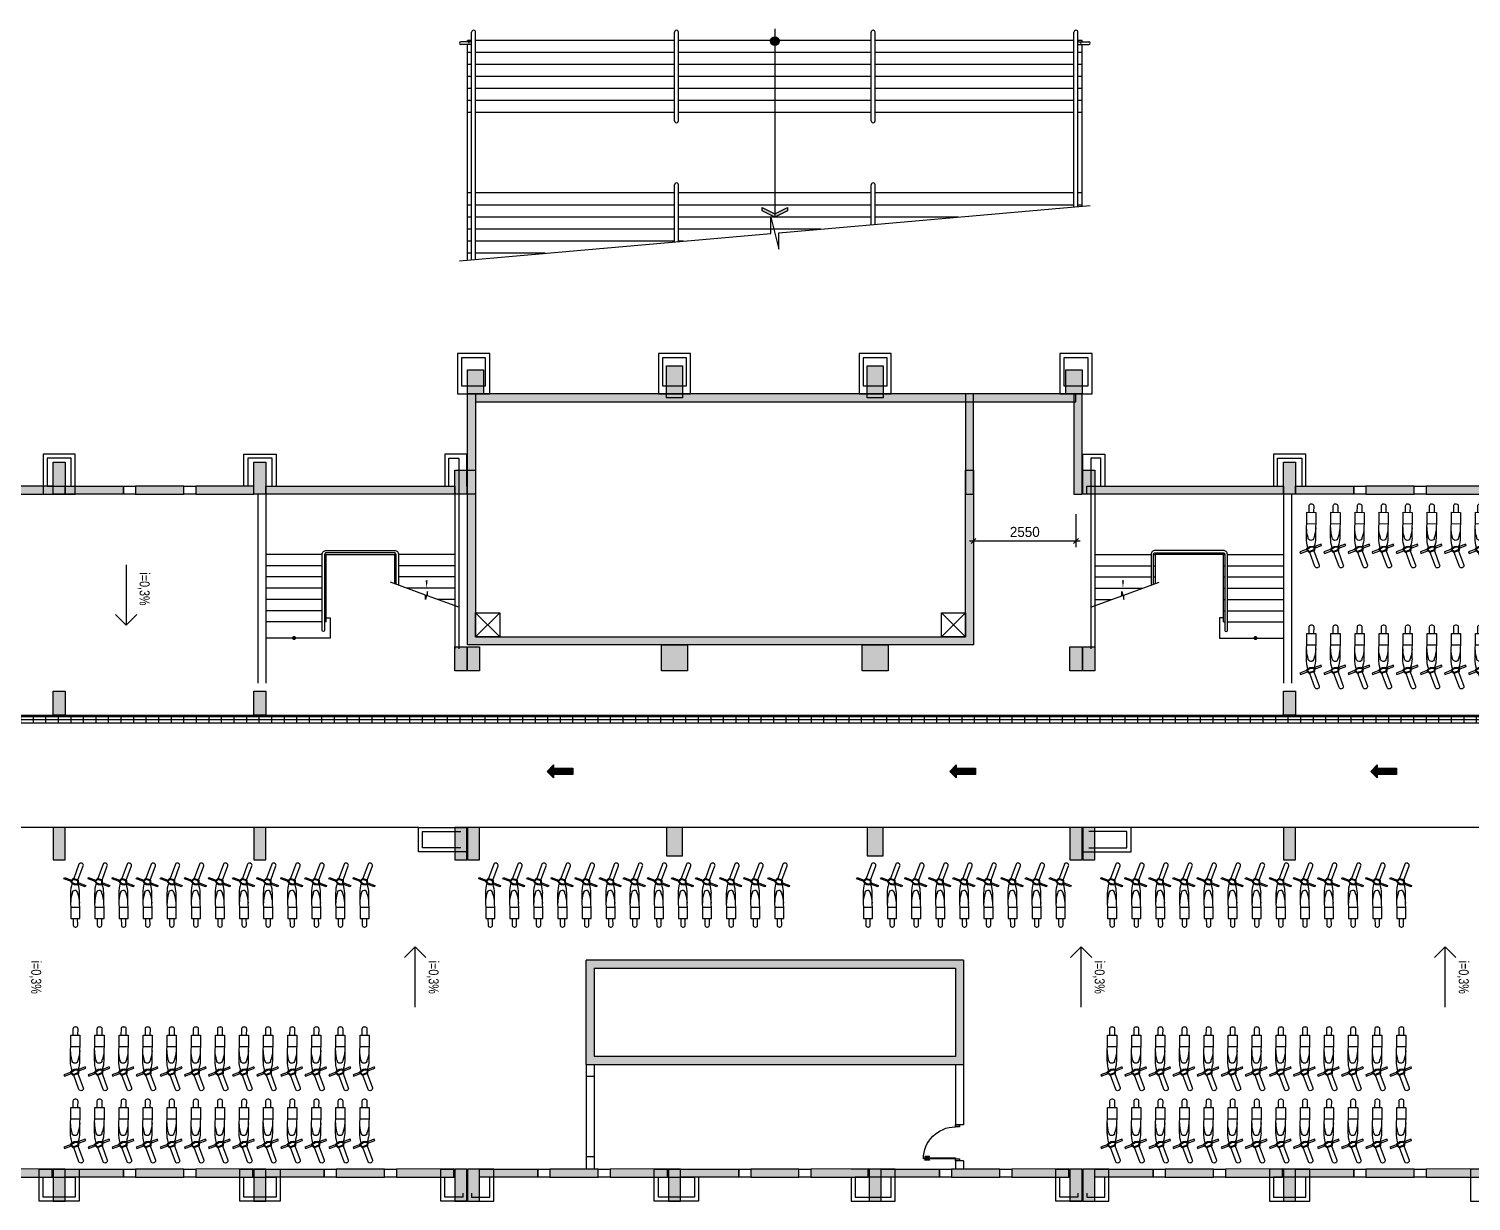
# Model space of a CAD drawing. Header units: millimetres. Extents: x -9574 to 115615, y -25569 to 161230.
# Drawn here: x 15245 to 51160, y 130630 to 159817 of the extents above; entities that cross this region are included whole.
import ezdxf

# ---------------------------------------------------------------- set-up
doc = ezdxf.new("R2010")
doc.units = ezdxf.units.MM
for name, color, linetype in [('cot TT T1$0$COT1', 7, 'Continuous'), ('TT T1$0$CAODO7', 2, 'Continuous'), ('TT T1$0$CUA3', 3, 'Continuous'), ('TT T1$0$HATCH5', 5, 'Continuous'), ('TT T1$0$NETCAT8', 8, 'Continuous'), ('TT T1$0$TAYVIN31', 31, 'Continuous'), ('TT T1$0$TBI241', 241, 'Continuous'), ('TT T1$0$THAY55', 55, 'Continuous'), ('TT T1$0$TUONG6', 6, 'Continuous'), ('TT T1$0$VACH121', 121, 'Continuous')]:
    doc.layers.add(name, color=color, linetype=linetype)
doc.styles.add('TT T1$0$A', font='VSIMPLEX.SHX', dxfattribs={"width": 0.8})
doc.styles.add('TT T1$0$EUROROMAN', font='VSIMPLEX.SHX')
doc.dimstyles.new('TT T1$0$100F500', dxfattribs={"dimtxt": 250, "dimasz": 0, "dimexe": 150, "dimexo": 500, "dimgap": 100, "dimtad": 1, "dimdec": 0, "dimzin": 0, "dimdsep": 46, "dimtxsty": 'TT T1$0$EUROROMAN', "dimtsz": 60, "dimcen": 0, "dimdle": 100, "dimclrd": 2, "dimclre": 2, "dimclrt": 4, "dimadec": 0, "dimazin": 0, "dimtfac": 1, "dimtdec": 0, "dimtix": 1, "dimtmove": 2, "dimatfit": 3, "dimfxl": 0, "dimtolj": 1, "dimtzin": 0, "dimarcsym": 0})

# ---------------------------------------------------------------- blocks, each defined once
blk = doc.blocks.new('TT T1$0$MAY XE')
for p, q in [((-280, 406), (-292, 401)), ((-60, 36), (-214, 381)), ((-317, 335), (-163, -10)), ((643, -612), (197, -167)), ((284, -573), (444, -413)), ((483, -772), (643, -612)), ((718, -768), (603, -653)), ((523, -732), (638, -848)), ((709, -848), (718, -838))]:
    blk.add_line(p, q)
for points in [[(29, -26), (-46, 42), (-174, -15), (-173, -116)], [(1, -29), (-50, 18), (-153, -28), (-153, -98)], [(0, 0), (170, 76), (185, 44), (29, -26)], [(-346, -154), (-174, -78)], [(-173, -116), (-331, -187), (-346, -154)], [(25, -315), (483, -772)]]:
    blk.add_lwpolyline(points)
for centre, radius, start, end in [((-271, 355), 50, 114.0851, 204.0851), ((-259, 360), 50, 24.0851, 114.0851), ((-123, 43), 167, 252.5184, 335.6519), ((-123, 43), 144, 258.0725, 330.0978), ((566, 214), 756, 206.5852, 225.6213), ((-331, -707), 756, 45.9073, 62.1247), ((116, -250), 71, 45.7643, 225.7643), ((742, 37), 756, 206.5852, 225.6213), ((-155, -884), 756, 45.9073, 64.9434), ((673, -812), 50, 225, 315), ((682, -803), 50, 315, 45)]:
    blk.add_arc(centre, radius, start, end)
blk = doc.blocks.new('TT T1$0$LOI')
at = {"layer": 'TT T1$0$HATCH5'}
h = blk.add_hatch(dxfattribs=at)
h.set_pattern_fill('ANSI31', color=256, scale=100, style=0)
h.set_pattern_definition([(45, (55553.985, 79023.95), (-8.8388348, 8.8388348), [])])
h.paths.add_polyline_path([(-642, 79), (-642, -79), (-159, -79), (-159, -159), (0, 0), (-159, 159), (-159, 79)])
for p, q in [((-642, 79), (-159, 79)), ((-642, -79), (-642, 79)), ((-159, 159), (0, 0)), ((-159, 79), (-159, 159)), ((0, 0), (-159, -159)), ((-159, -79), (-642, -79)), ((-159, -159), (-159, -79))]:
    blk.add_line(p, q, dxfattribs=at)
blk = doc.blocks.new('TT T1$0$1CANH-01PHAI')
at = {"color": 7, "linetype": 'Continuous'}
for p, q in [((-4, 93.1), (-6.4, 93.1)), ((-4, 91.8), (-6.4, 91.8)), ((2.4, 93.1), (0, 93.1)), ((2.4, 91.8), (0, 91.8))]:
    blk.add_line(p, q, dxfattribs=at)
at = {"color": 4, "linetype": 'Continuous'}
for points in [[(-7.7, 95.3), (-6.4, 95.3), (-6.4, 81.3), (-7.7, 81.3)], [(0, 0), (0, 100), (-4, 100), (-4, 0)], [(3.7, 95.3), (2.4, 95.3), (2.4, 81.3), (3.7, 81.3)]]:
    blk.add_lwpolyline(points, close=True, dxfattribs=at)
at = {"linetype": 'Continuous'}
blk.add_arc((0, 0), 100, 90, 180, dxfattribs=at)
blk = doc.blocks.new('*D1325')
at = {"layer": 'DEFPOINTS', "color": 0, "ltscale": 2}
for p in [(38770, 148230), (41320, 148230), (38770, 147065)]:
    blk.add_point(p, dxfattribs=at)
at = {"layer": 'TT T1$0$HATCH5', "color": 2, "lineweight": -2, "ltscale": 2}
for p, q in [((38770, 147730), (38770, 146915)), ((41320, 147730), (41320, 146915)), ((41420, 147065), (38670, 147065)), ((38710, 147005), (38830, 147125)), ((41260, 147005), (41380, 147125))]:
    blk.add_line(p, q, dxfattribs=at)
at = {"layer": 'TT T1$0$HATCH5', "color": 4, "ltscale": 2, "insert": (40045, 147290), "char_height": 250, "attachment_point": 5, "style": 'TT T1$0$EUROROMAN'}
blk.add_mtext('\\A1;2550', dxfattribs=at)
blk = doc.blocks.new('cot TT T1$0$cothh')
at = {"layer": 'cot TT T1$0$COT1'}
for points in [[(-148230, 46790), (-148230, 46490), (-149030, 46490), (-149030, 46790)], [(-142730, 46790), (-142730, 46490), (-143330, 46490), (-143330, 46790)], [(-139930, 46790), (-139930, 46490), (-139130, 46490), (-139130, 46790)], [(-131430, 46790), (-131430, 46490), (-130630, 46490), (-130630, 46790)], [(-148230, 41790), (-148230, 41490), (-148830, 41490), (-148830, 41790)], [(-143830, 41790), (-143830, 41490), (-144430, 41490), (-144430, 41790)], [(-139930, 41790), (-139930, 41490), (-139130, 41490), (-139130, 41790)], [(-131430, 41790), (-131430, 41490), (-130630, 41490), (-130630, 41790)], [(-150730, 41470), (-150730, 41070), (-151330, 41070), (-151330, 41470)], [(-143830, 41470), (-143830, 41170), (-144430, 41170), (-144430, 41470)], [(-139930, 41470), (-139930, 41170), (-139130, 41170), (-139130, 41470)], [(-131430, 41470), (-131430, 41170), (-130630, 41170), (-130630, 41470)], [(-143830, 36645), (-143830, 35995), (-144480, 35995), (-144480, 36645)], [(-150630, 36520), (-150630, 36120), (-151430, 36120), (-151430, 36520)], [(-139930, 36520), (-139930, 36120), (-139230, 36120), (-139230, 36520)], [(-131430, 36470), (-131430, 36170), (-130630, 36170), (-130630, 36470)], [(-143830, 31645), (-143830, 30995), (-144480, 30995), (-144480, 31645)], [(-150630, 31520), (-150630, 31120), (-151430, 31120), (-151430, 31520)], [(-139930, 31520), (-139930, 31120), (-139230, 31120), (-139230, 31520)], [(-131430, 31470), (-131430, 31170), (-130630, 31170), (-130630, 31470)], [(-150730, 26570), (-150730, 26170), (-151330, 26170), (-151330, 26570)], [(-143830, 26470), (-143830, 26170), (-144430, 26170), (-144430, 26470)], [(-139930, 26470), (-139930, 26170), (-139130, 26170), (-139130, 26470)], [(-131430, 26470), (-131430, 26170), (-130630, 26170), (-130630, 26470)], [(-148230, 26150), (-148230, 25850), (-148830, 25850), (-148830, 26150)], [(-143830, 26150), (-143830, 25850), (-144430, 25850), (-144430, 26150)], [(-139930, 26150), (-139930, 25850), (-139130, 25850), (-139130, 26150)], [(-131430, 26150), (-131430, 25850), (-130630, 25850), (-130630, 26150)], [(-148230, 21150), (-148230, 20850), (-149030, 20850), (-149030, 21150)], [(-142730, 21150), (-142730, 20850), (-143330, 20850), (-143330, 21150)], [(-139930, 21150), (-139930, 20850), (-139130, 20850), (-139130, 21150)], [(-131430, 21150), (-131430, 20850), (-130630, 20850), (-130630, 21150)], [(-148230, 16150), (-148230, 15850), (-149030, 15850), (-149030, 16150)], [(-142730, 16150), (-142730, 15850), (-143330, 15850), (-143330, 16150)], [(-139930, 16150), (-139930, 15850), (-139130, 15850), (-139130, 16150)], [(-131430, 16150), (-131430, 15850), (-130630, 15850), (-130630, 16150)]]:
    blk.add_hatch(color=9, dxfattribs=at).paths.add_polyline_path(points)
at = {"layer": 'cot TT T1$0$COT1', "color": 9}
for points in [[(-148230, 46790), (-148230, 46490), (-149030, 46490), (-149030, 46790)], [(-142730, 46790), (-142730, 46490), (-143330, 46490), (-143330, 46790)], [(-139930, 46790), (-139930, 46490), (-139130, 46490), (-139130, 46790)], [(-131430, 46790), (-131430, 46490), (-130630, 46490), (-130630, 46790)], [(-148230, 41790), (-148230, 41490), (-148830, 41490), (-148830, 41790)], [(-143830, 41790), (-143830, 41490), (-144430, 41490), (-144430, 41790)], [(-139930, 41790), (-139930, 41490), (-139130, 41490), (-139130, 41790)], [(-131430, 41790), (-131430, 41490), (-130630, 41490), (-130630, 41790)], [(-150730, 41470), (-150730, 41070), (-151330, 41070), (-151330, 41470)], [(-143830, 41470), (-143830, 41170), (-144430, 41170), (-144430, 41470)], [(-139930, 41470), (-139930, 41170), (-139130, 41170), (-139130, 41470)], [(-131430, 41470), (-131430, 41170), (-130630, 41170), (-130630, 41470)], [(-143830, 36645), (-143830, 35995), (-144480, 35995), (-144480, 36645)], [(-150630, 36520), (-150630, 36120), (-151430, 36120), (-151430, 36520)], [(-139930, 36520), (-139930, 36120), (-139230, 36120), (-139230, 36520)], [(-131430, 36470), (-131430, 36170), (-130630, 36170), (-130630, 36470)], [(-143830, 31645), (-143830, 30995), (-144480, 30995), (-144480, 31645)], [(-150630, 31520), (-150630, 31120), (-151430, 31120), (-151430, 31520)], [(-139930, 31520), (-139930, 31120), (-139230, 31120), (-139230, 31520)], [(-131430, 31470), (-131430, 31170), (-130630, 31170), (-130630, 31470)], [(-150730, 26570), (-150730, 26170), (-151330, 26170), (-151330, 26570)], [(-143830, 26470), (-143830, 26170), (-144430, 26170), (-144430, 26470)], [(-139930, 26470), (-139930, 26170), (-139130, 26170), (-139130, 26470)], [(-131430, 26470), (-131430, 26170), (-130630, 26170), (-130630, 26470)], [(-148230, 26150), (-148230, 25850), (-148830, 25850), (-148830, 26150)], [(-143830, 26150), (-143830, 25850), (-144430, 25850), (-144430, 26150)], [(-139930, 26150), (-139930, 25850), (-139130, 25850), (-139130, 26150)], [(-131430, 26150), (-131430, 25850), (-130630, 25850), (-130630, 26150)], [(-148230, 21150), (-148230, 20850), (-149030, 20850), (-149030, 21150)], [(-142730, 21150), (-142730, 20850), (-143330, 20850), (-143330, 21150)], [(-139930, 21150), (-139930, 20850), (-139130, 20850), (-139130, 21150)], [(-131430, 21150), (-131430, 20850), (-130630, 20850), (-130630, 21150)], [(-148230, 16150), (-148230, 15850), (-149030, 15850), (-149030, 16150)], [(-142730, 16150), (-142730, 15850), (-143330, 15850), (-143330, 16150)], [(-139930, 16150), (-139930, 15850), (-139130, 15850), (-139130, 16150)], [(-131430, 16150), (-131430, 15850), (-130630, 15850), (-130630, 16150)]]:
    blk.add_lwpolyline(points, close=True, dxfattribs=at)
blk = doc.blocks.new('cot TT T1')
at = {"layer": 'cot TT T1$0$COT1', "rotation": 270}
blk.add_blockref('cot TT T1$0$cothh', (0, 0), dxfattribs=at)
blk = doc.blocks.new('TT T1')
at = {"layer": 'TT T1$0$HATCH5'}
for points in [[(26370.2, 150730), (26370.2, 148230), (26170, 148230), (26170, 150730)], [(41320, 150730), (26370.2, 150730), (26370.2, 150529.8), (41320, 150529.8)], [(38569.8, 150730), (38569.8, 148230), (38770, 148230), (38770, 150730)], [(41269.8, 150730), (41269.8, 148230), (41470, 148230), (41470, 150730)], [(26370, 148830), (26370, 144680), (38570, 144680), (38570, 148830), (38770, 148830), (38770, 144480), (26170, 144480), (26170, 148830)], [(25850, 148230), (21150, 148230), (21150, 148430.2), (25850, 148430.2)], [(46490, 148230.2), (41590, 148230.2), (41590, 148430.2), (46490, 148430.2)]]:
    blk.add_hatch(color=256, dxfattribs=at).paths.add_polyline_path(points)
at = {"layer": 'TT T1$0$HATCH5', "ltscale": 2}
for points in [[(15850, 148430.1), (14400, 148429.8), (14400, 148229.8), (15850, 148230)], [(17600, 148229.8), (16150, 148229.8), (16150, 148429.8), (17600, 148429.8)], [(19100, 148429.8), (17900, 148429.8), (17900, 148229.8), (19100, 148229.8)], [(20850, 148430.1), (19400, 148429.8), (19400, 148229.8), (20850, 148230)], [(48240, 148230.2), (46790, 148230.2), (46790, 148430.2), (48240, 148430.2)], [(49740, 148430.2), (48540, 148430.2), (48540, 148230.2), (49740, 148230.2)], [(51490, 148430.4), (50040, 148430.2), (50040, 148230.2), (51490, 148230.4)], [(15825, 131430.2), (14400.5, 131430), (14400.5, 131229.9), (15825, 131230.2)], [(17600.5, 131229.9), (16150, 131229.9), (16150, 131430), (17600.5, 131430)], [(19100.5, 131430), (17900.5, 131430), (17900.5, 131229.9), (19100.5, 131229.9)], [(20825, 131430.2), (19400.5, 131430), (19400.5, 131229.9), (20825, 131230.2)], [(22600.5, 131229.9), (21150, 131229.9), (21150, 131430), (22600.5, 131430)], [(24100.5, 131430), (22900.5, 131430), (22900.5, 131229.9), (24100.5, 131229.9)], [(25825, 131430.2), (24400.5, 131430), (24400.5, 131229.9), (25825, 131230.2)], [(27920.5, 131229.9), (26470, 131229.9), (26470, 131430), (27920.5, 131430)], [(29420.5, 131430), (28220.5, 131430), (28220.5, 131229.9), (29420.5, 131229.9)], [(31145, 131430.2), (29720.5, 131430), (29720.5, 131229.9), (31145, 131230.2)], [(32920.5, 131229.9), (31470, 131229.9), (31470, 131430), (32920.5, 131430)], [(34420.5, 131430), (33220.5, 131430), (33220.5, 131229.9), (34420.5, 131229.9)], [(36145, 131430.2), (34720.5, 131430), (34720.5, 131229.9), (36145, 131230.2)], [(37920.5, 131229.9), (36470, 131229.9), (36470, 131430), (37920.5, 131430)], [(39420.5, 131430), (38220.5, 131430), (38220.5, 131229.9), (39420.5, 131229.9)], [(41145, 131430.2), (39720.5, 131430), (39720.5, 131229.9), (41145, 131230.2)], [(43240.5, 131229.9), (41790, 131229.9), (41790, 131430), (43240.5, 131430)], [(44740.5, 131430), (43540.5, 131430), (43540.5, 131229.9), (44740.5, 131229.9)], [(46465, 131430.2), (45040.5, 131430), (45040.5, 131229.9), (46465, 131230.2)], [(48240.5, 131229.9), (46790, 131229.9), (46790, 131430), (48240.5, 131430)], [(49740.5, 131430), (48540.5, 131430), (48540.5, 131229.9), (49740.5, 131229.9)], [(51465, 131430.2), (50040.5, 131430), (50040.5, 131229.9), (51465, 131230.2)]]:
    blk.add_hatch(color=256, dxfattribs=at).paths.add_polyline_path(points)
h = blk.add_hatch(dxfattribs=at)
h.set_pattern_fill('GRATE', color=256, scale=2500, angle=180, style=0)
h.set_pattern_definition([(180, (2856.89, 163322.785), (-7e-14, -78.125), []), (270, (2856.9, 163322.8), (312.5, -3e-13), [])])
h.paths.add_polyline_path([(6750, 142730), (6750, 142530), (76790, 142530), (76790, 142730)])
at = {"layer": 'TT T1$0$HATCH5'}
h = blk.add_hatch(color=256, dxfattribs=at)
h.paths.add_polyline_path([(36320, 134229.8), (36320, 134029.8), (38520, 134029.8), (38520, 136629.8), (36320, 136629.8), (36320, 136429.8), (38320, 136429.8), (38320, 134229.8)])
h.paths.add_polyline_path([(34820, 134229.8), (34820, 134029.8), (36320, 134029.8), (36320, 134229.8)])
h.paths.add_polyline_path([(34820, 134029.8), (34820, 134229.8), (31320, 134229.8), (31320, 134029.8)])
h.paths.add_polyline_path([(31320, 134029.8), (31320, 134229.8), (29320, 134229.8), (29320, 136429.8), (31320, 136429.8), (31320, 136629.8), (29120, 136629.8), (29120, 134029.8)])
h.paths.add_polyline_path([(31320, 136629.8), (31320, 136429.8), (34820, 136429.8), (34820, 136629.8)])
h.paths.add_polyline_path([(34820, 136629.8), (34820, 136429.8), (36320, 136429.8), (36320, 136629.8)])
at = {"layer": 'TT T1$0$NETCAT8'}
h = blk.add_hatch(color=256, dxfattribs=at)
h.paths.add_polyline_path([(33820, 159404.9, 0.4137472), (33925.1, 159509.8, 0.0007963), (33820, 159510)])
h.paths.add_polyline_path([(33745.7, 159435.7, 0.1989124), (33820, 159404.9), (33820, 159510, 0.0007963), (33714.9, 159509.8, 0.1984985)])
h.paths.add_polyline_path([(33820, 159510), (33820, 159615.1, 0.4146801), (33714.9, 159509.8, -0.0007963)])
h.paths.add_polyline_path([(33820, 159510, -0.0007963), (33925.1, 159509.8, 0.1993263), (33894.3, 159584.3, 0.1989124), (33820, 159615.1)])
blk.add_hatch(color=256, dxfattribs=at).paths.add_polyline_path([(33820, 155130), (34134, 155287), (34134, 155365.5), (33820, 155208.5), (33506, 155365.5), (33506, 155287)])
at = {"layer": 'TT T1$0$CAODO7'}
for p, q in [((17668.6, 146468.6), (17668.6, 144968.6)), ((17668.6, 144968.6), (17403.5, 145233.7)), ((17668.6, 144968.6), (17933.8, 145233.7)), ((24865.3, 136959.8), (24600.1, 136694.6)), ((24865.3, 136959.8), (25130.5, 136694.6)), ((24865.3, 135459.8), (24865.3, 136959.8)), ((41449.7, 136959.8), (41184.5, 136694.6)), ((41449.7, 136959.8), (41714.9, 136694.6)), ((41449.7, 135459.8), (41449.7, 136959.8)), ((50515.6, 136959.8), (50250.5, 136694.6)), ((50515.6, 136959.8), (50780.8, 136694.6)), ((50515.6, 135459.8), (50515.6, 136959.8))]:
    blk.add_line(p, q, dxfattribs=at)
at = {"layer": 'TT T1$0$CUA3'}
blk.add_line((38420, 132529.7), (38320, 132529.7), dxfattribs=at)
for points in [[(38320, 132529.7), (38420, 132529.7), (38420, 132479.7), (38320, 132479.7)], [(38320, 131679.7), (38420, 131679.7), (38420, 131629.7), (38320, 131629.7)]]:
    blk.add_lwpolyline(points, close=True, dxfattribs=at)
at = {"layer": 'TT T1$0$HATCH5'}
for p, q in [((6250, 142730), (77511.6, 142730)), ((24950, 139930), (6150, 139930)), ((41490, 139930), (26150, 139930)), ((76838.9, 139930), (42690, 139930))]:
    blk.add_line(p, q, dxfattribs=at)
at = {"layer": 'TT T1$0$HATCH5', "ltscale": 2}
for p, q in [((29120, 133729.9), (29120, 131729.9)), ((29320, 133729.9), (29320, 131729.9))]:
    blk.add_line(p, q, dxfattribs=at)
at = {"layer": 'TT T1$0$HATCH5'}
for points in [[(26370.2, 150730), (26370.2, 148230), (26170, 148230), (26170, 150730)], [(41320, 150730), (26370.2, 150730), (26370.2, 150529.8), (41320, 150529.8)], [(38569.8, 150730), (38569.8, 148230), (38770, 148230), (38770, 150730)], [(41269.8, 150730), (41269.8, 148230), (41470, 148230), (41470, 150730)], [(26370, 148830), (26370, 144680), (38570, 144680), (38570, 148830), (38770, 148830), (38770, 144480), (26170, 144480), (26170, 148830)], [(25850, 148230), (21150, 148230), (21150, 148430.2), (25850, 148430.2)], [(46490, 148230.2), (41590, 148230.2), (41590, 148430.2), (46490, 148430.2)]]:
    blk.add_lwpolyline(points, close=True, dxfattribs=at)
at = {"layer": 'TT T1$0$HATCH5', "ltscale": 2}
for points in [[(15850, 148430.1), (14400, 148429.8), (14400, 148229.8), (15850, 148230)], [(17600, 148229.8), (16150, 148229.8), (16150, 148429.8), (17600, 148429.8)], [(17900, 148229.8), (17600, 148229.8), (17600, 148429.8), (17900, 148429.8)], [(19100, 148429.8), (17900, 148429.8), (17900, 148229.8), (19100, 148229.8)], [(19400, 148229.8), (19100, 148229.8), (19100, 148429.8), (19400, 148429.8)], [(20850, 148430.1), (19400, 148429.8), (19400, 148229.8), (20850, 148230)], [(48240, 148230.2), (46790, 148230.2), (46790, 148430.2), (48240, 148430.2)], [(48540, 148230.2), (48240, 148230.2), (48240, 148430.2), (48540, 148430.2)], [(49740, 148430.2), (48540, 148430.2), (48540, 148230.2), (49740, 148230.2)], [(50040, 148230.2), (49740, 148230.2), (49740, 148430.2), (50040, 148430.2)], [(51490, 148430.4), (50040, 148430.2), (50040, 148230.2), (51490, 148230.4)], [(15825, 131430.2), (14400.5, 131430), (14400.5, 131229.9), (15825, 131230.2)], [(17600.5, 131229.9), (16150, 131229.9), (16150, 131430), (17600.5, 131430)], [(17900.5, 131229.9), (17600.5, 131229.9), (17600.5, 131430), (17900.5, 131430)], [(19100.5, 131430), (17900.5, 131430), (17900.5, 131229.9), (19100.5, 131229.9)], [(19400.5, 131229.9), (19100.5, 131229.9), (19100.5, 131430), (19400.5, 131430)], [(20825, 131430.2), (19400.5, 131430), (19400.5, 131229.9), (20825, 131230.2)], [(22600.5, 131229.9), (21150, 131229.9), (21150, 131430), (22600.5, 131430)], [(22900.5, 131229.9), (22600.5, 131229.9), (22600.5, 131430), (22900.5, 131430)], [(24100.5, 131430), (22900.5, 131430), (22900.5, 131229.9), (24100.5, 131229.9)], [(24400.5, 131229.9), (24100.5, 131229.9), (24100.5, 131430), (24400.5, 131430)], [(25825, 131430.2), (24400.5, 131430), (24400.5, 131229.9), (25825, 131230.2)], [(27920.5, 131229.9), (26470, 131229.9), (26470, 131430), (27920.5, 131430)], [(28220.5, 131229.9), (27920.5, 131229.9), (27920.5, 131430), (28220.5, 131430)], [(29420.5, 131430), (28220.5, 131430), (28220.5, 131229.9), (29420.5, 131229.9)], [(29720.5, 131229.9), (29420.5, 131229.9), (29420.5, 131430), (29720.5, 131430)], [(31145, 131430.2), (29720.5, 131430), (29720.5, 131229.9), (31145, 131230.2)], [(32920.5, 131229.9), (31470, 131229.9), (31470, 131430), (32920.5, 131430)], [(33220.5, 131229.9), (32920.5, 131229.9), (32920.5, 131430), (33220.5, 131430)], [(34420.5, 131430), (33220.5, 131430), (33220.5, 131229.9), (34420.5, 131229.9)], [(34720.5, 131229.9), (34420.5, 131229.9), (34420.5, 131430), (34720.5, 131430)], [(36145, 131430.2), (34720.5, 131430), (34720.5, 131229.9), (36145, 131230.2)], [(37920.5, 131229.9), (36470, 131229.9), (36470, 131430), (37920.5, 131430)], [(38220.5, 131229.9), (37920.5, 131229.9), (37920.5, 131430), (38220.5, 131430)], [(39420.5, 131430), (38220.5, 131430), (38220.5, 131229.9), (39420.5, 131229.9)], [(39720.5, 131229.9), (39420.5, 131229.9), (39420.5, 131430), (39720.5, 131430)], [(41145, 131430.2), (39720.5, 131430), (39720.5, 131229.9), (41145, 131230.2)], [(43240.5, 131229.9), (41790, 131229.9), (41790, 131430), (43240.5, 131430)], [(43540.5, 131229.9), (43240.5, 131229.9), (43240.5, 131430), (43540.5, 131430)], [(44740.5, 131430), (43540.5, 131430), (43540.5, 131229.9), (44740.5, 131229.9)], [(45040.5, 131229.9), (44740.5, 131229.9), (44740.5, 131430), (45040.5, 131430)], [(46465, 131430.2), (45040.5, 131430), (45040.5, 131229.9), (46465, 131230.2)], [(48240.5, 131229.9), (46790, 131229.9), (46790, 131430), (48240.5, 131430)], [(48540.5, 131229.9), (48240.5, 131229.9), (48240.5, 131430), (48540.5, 131430)], [(49740.5, 131430), (48540.5, 131430), (48540.5, 131229.9), (49740.5, 131229.9)], [(50040.5, 131229.9), (49740.5, 131229.9), (49740.5, 131430), (50040.5, 131430)], [(51465, 131430.2), (50040.5, 131430), (50040.5, 131229.9), (51465, 131230.2)]]:
    blk.add_lwpolyline(points, close=True, dxfattribs=at)
at = {"layer": 'TT T1$0$NETCAT8'}
blk.add_line((33820, 159816.6), (33820, 155130), dxfattribs=at)
for points in [[(25970, 154043.2), (33720, 154721.3), (33720, 155130), (33920, 154330), (33920, 154738.7), (41670, 155416.8)], [(25950, 145418.8), (25175, 145700.9), (25175, 145810), (25125, 145610), (25125, 145719.1), (24250, 146037.6)], [(41690, 145418.8), (42465, 145700.9), (42465, 145810), (42515, 145610), (42515, 145719.1), (43390, 146037.6)]]:
    blk.add_lwpolyline(points, dxfattribs=at)
blk.add_lwpolyline([(33820, 155130), (33506, 155287), (33506, 155365.5), (33820, 155208.5), (34134, 155365.5), (34134, 155287)], close=True, dxfattribs=at)
for points in [[(21850, 144650, 0, 0, 0), (21850, 147530, 0, 0, 0), (25150, 147530, 0, 0, 0), (25150, 145890, 0, 50, 0), (25150, 146090, 0, 0, 0)], [(45790, 144650, 0, 0, 0), (45790, 147530, 0, 0, 0), (42490, 147530, 0, 0, 0), (42490, 145890, 0, 50, 0), (42490, 146090, 0, 0, 0)]]:
    blk.add_lwpolyline(points, format="xyseb", dxfattribs=at)
at = {"layer": 'TT T1$0$NETCAT8', "const_width": 50}
for points in [[(21875, 144650, -1), (21825, 144650, -1)], [(45765, 144650, 1), (45815, 144650, 1)]]:
    blk.add_lwpolyline(points, format="xyb", close=True, dxfattribs=at)
at = {"layer": 'TT T1$0$NETCAT8'}
blk.add_circle((33820, 159510), 105.1, dxfattribs=at)
at = {"layer": 'TT T1$0$TAYVIN31'}
for p, q in [((26270, 159490), (26000, 159490)), ((41370, 159490), (41640, 159490)), ((26270, 159430), (26000, 159430)), ((41370, 159430), (41640, 159430)), ((38420, 132529.7), (38320, 132529.7)), ((38420, 131629.7), (38320, 131629.7))]:
    blk.add_line(p, q, dxfattribs=at)
at = {"layer": 'TT T1$0$TAYVIN31', "ltscale": 2}
for p, q in [((26270, 154069.5), (26270, 159730)), ((26370, 154078.2), (26370, 159730)), ((31320, 157530), (31320, 159730)), ((31420, 157529.5), (31420, 159730)), ((36218.5, 157530), (36217.5, 159730)), ((36318.2, 157521.9), (36317.5, 159730)), ((41270, 155381.8), (41270, 159730)), ((41370, 155390.5), (41370, 159730)), ((31320, 154511.3), (31320, 155930)), ((31420, 154520), (31420, 155930.7)), ((36219, 154939.9), (36218.6, 155930)), ((36319, 154948.6), (36318.7, 155934))]:
    blk.add_line(p, q, dxfattribs=at)
at = {"layer": 'TT T1$0$TAYVIN31'}
for points in [[(24390, 145986.6), (24390, 146730, 0.4142136), (24350, 146770), (22650, 146770, 0.4142136), (22610, 146730), (22610, 144840, -1), (22550, 144840), (22550, 146730, -0.4142136), (22650, 146830), (24350, 146830, -0.4142136), (24450, 146730), (24450, 145964.8)], [(43250, 145986.6), (43250, 146730, -0.4142136), (43290, 146770), (44990, 146770, -0.4142136), (45030, 146730), (45030, 144840, 1), (45090, 144840), (45090, 146730, 0.4142136), (44990, 146830), (43290, 146830, 0.4142136), (43190, 146730), (43190, 145964.8)]]:
    blk.add_lwpolyline(points, format="xyb", dxfattribs=at)
for centre, start, end in [((26000, 159460), 90, 270), ((26178.9, 159460), 270, 90), ((41461.1, 159460), 90, 270), ((41640, 159460), 270, 90)]:
    blk.add_arc(centre, 30, start, end, dxfattribs=at)
at = {"layer": 'TT T1$0$TAYVIN31', "ltscale": 2}
for centre, start, end in [((26320, 159730), 360, 180), ((31370, 159730), 359.99994, 179.99994), ((36267.5, 159730), 0.01788, 180.01788), ((41320, 159730), 0, 180), ((31370, 157530), 180.00006, 0.00006), ((36268.8, 157530), 180.00006, 0.00006), ((31370, 155930), 359.99994, 179.99994), ((36268.8, 155930), 359.99994, 179.99994)]:
    blk.add_arc(centre, 50, start, end, dxfattribs=at)
at = {"layer": 'TT T1$0$THAY55'}
for p, q in [((22550, 146730), (21150, 146730)), ((22650, 146730), (22610, 146730)), ((24390, 146730), (24350, 146730)), ((25850, 146730), (24450, 146730)), ((41790, 146730), (43190, 146730)), ((43250, 146730), (43290, 146730)), ((44990, 146730), (45030, 146730)), ((45090, 146730), (46490, 146730)), ((22550, 146450), (21150, 146450)), ((22650, 146450), (22610, 146450)), ((24390, 146450), (24350, 146450)), ((25850, 146450), (24450, 146450)), ((41790, 146450), (43190, 146450)), ((43250, 146450), (43290, 146450)), ((44990, 146450), (45030, 146450)), ((45090, 146450), (46490, 146450)), ((22550, 146170), (21150, 146170)), ((22550, 145890), (21150, 145890)), ((22650, 146170), (22610, 146170)), ((22650, 145890), (22610, 145890)), ((24390, 146170), (24350, 146170)), ((25850, 146170), (24450, 146170)), ((25850, 145890), (24655.5, 145890)), ((41790, 146170), (43190, 146170)), ((41790, 145890), (42984.5, 145890)), ((43250, 146170), (43290, 146170)), ((44990, 146170), (45030, 146170)), ((44990, 145890), (45030, 145890)), ((45090, 146170), (46490, 146170)), ((45090, 145890), (46490, 145890)), ((22550, 145610), (21150, 145610)), ((22650, 145610), (22610, 145610)), ((25850, 145610), (25424.7, 145610)), ((41790, 145610), (42215.3, 145610)), ((44990, 145610), (45030, 145610)), ((45090, 145610), (46490, 145610)), ((22550, 145330), (21150, 145330)), ((22650, 145330), (22610, 145330)), ((26370, 145280), (26970, 144680)), ((26370, 144680), (26970, 145280)), ((37970, 144680), (38570, 145280)), ((37970, 145280), (38570, 144680)), ((44990, 145330), (45030, 145330)), ((45090, 145330), (46490, 145330)), ((22550, 145050), (21150, 145050)), ((22650, 145050), (22610, 145050)), ((44990, 145050), (45030, 145050)), ((45090, 145050), (46490, 145050))]:
    blk.add_line(p, q, dxfattribs=at)
for points in [[(22650, 145050), (22650, 146730), (24350, 146730), (24350, 146001.2)], [(44990, 145050), (44990, 146730), (43290, 146730), (43290, 146001.2)], [(22650, 145150), (22750, 145150), (22750, 144650), (21150, 144650)], [(44990, 145150), (44890, 145150), (44890, 144650), (46490, 144650)]]:
    blk.add_lwpolyline(points, dxfattribs=at)
for points in [[(26970, 144680), (26370, 144680), (26370, 145280), (26970, 145280)], [(38570, 144680), (37970, 144680), (37970, 145280), (38570, 145280)]]:
    blk.add_lwpolyline(points, close=True, dxfattribs=at)
at = {"layer": 'TT T1$0$TUONG6'}
for p, q in [((25950, 148430), (25950, 144380)), ((41690, 148430), (41690, 144380)), ((20950, 148230), (20950, 143530)), ((21150, 148230), (21150, 143530)), ((25850, 148230), (25850, 144380)), ((41790, 148230), (41790, 144380)), ((46490, 148230), (46490, 143530)), ((46690, 148230), (46690, 143530)), ((38520, 136629.8), (29120, 136629.8)), ((29120, 134029.8), (29120, 136629.8)), ((38520, 136629.8), (38520, 134029.8)), ((29320, 136429.8), (38320, 136429.8)), ((29320, 136429.8), (29320, 134229.8)), ((29320, 136429.8), (29320, 134229.8)), ((38320, 136429.8), (38320, 134229.8)), ((29120, 134029.8), (38520, 134029.8)), ((29120, 134029.8), (29120, 133729.9)), ((38320, 134229.8), (29320, 134229.8)), ((29320, 134029.8), (29320, 133729.9)), ((38320, 134029.8), (38320, 132529.7)), ((38520, 134029.8), (38520, 132529.7)), ((29320, 133729.9), (29120, 133729.9)), ((38520, 132529.7), (38320, 132529.7)), ((29120, 131729.9), (29120, 131430)), ((29320, 131729.9), (29120, 131729.9)), ((29320, 131729.9), (29320, 131430)), ((38520, 131629.7), (38320, 131629.7)), ((38320, 131629.7), (38320, 131430)), ((38520, 131629.7), (38520, 131430))]:
    blk.add_line(p, q, dxfattribs=at)
for points in [[(25920, 150730), (26720, 150730), (26720, 151730), (25920, 151730)], [(26020, 150930), (26620, 150930), (26620, 151630), (26020, 151630)], [(30920, 150730), (31720, 150730), (31720, 151730), (30920, 151730)], [(31020, 150930), (31620, 150930), (31620, 151630), (31020, 151630)], [(35920, 150730), (36720, 150730), (36720, 151730), (35920, 151730)], [(36020, 150930), (36620, 150930), (36620, 151630), (36020, 151630)], [(40920, 150730), (41720, 150730), (41720, 151730), (40920, 151730)], [(41020, 150930), (41620, 150930), (41620, 151630), (41020, 151630)], [(15600, 148230), (16400, 148230), (16400, 149230), (15600, 149230)], [(15700, 148430), (16300, 148430), (16300, 149130), (15700, 149130)], [(26150, 139929.8), (26150, 139329.8), (24950, 139329.8), (24950, 139929.8), (26150, 139929.8)], [(41490, 139929.8), (41490, 139329.8), (42690, 139329.8), (42690, 139929.8), (41490, 139929.8)], [(15500, 131429.8), (16500, 131429.8), (16500, 130629.8), (15500, 130629.8)], [(15600, 131229.8), (16400, 131229.8), (16400, 130729.8), (15600, 130729.8)], [(20500, 131429.8), (21500, 131429.8), (21500, 130629.8), (20500, 130629.8)], [(20600, 131229.8), (21400, 131229.8), (21400, 130729.8), (20600, 130729.8)], [(30920, 131229.8), (31820, 131229.8), (31820, 130729.8), (30920, 130729.8)], [(36720, 131229.8), (35820, 131229.8), (35820, 130729.8), (36720, 130729.8)], [(47140, 131429.8), (46140, 131429.8), (46140, 130629.8), (47140, 130629.8)], [(47040, 131229.8), (46240, 131229.8), (46240, 130729.8), (47040, 130729.8)], [(52140, 131429.8), (51140, 131429.8), (51140, 130629.8), (52140, 130629.8)]]:
    blk.add_lwpolyline(points, close=True, dxfattribs=at)
for points in [[(20600, 148430), (20600, 149230), (21400, 149230), (21400, 148430)], [(21300, 148430), (21300, 149130), (20700, 149130), (20700, 148430)], [(26150, 148430), (26150, 149230), (25600, 149230), (25600, 148430)], [(25700, 148430), (25700, 149130), (25950, 149130), (25950, 148430)], [(41490, 148430), (41490, 149230), (42040, 149230), (42040, 148430)], [(41940, 148430), (41940, 149130), (41690, 149130), (41690, 148430)], [(47040, 148430), (47040, 149230), (46240, 149230), (46240, 148430)], [(46340, 148430), (46340, 149130), (46940, 149130), (46940, 148430)], [(26000, 139429.8), (25050, 139429.8), (25050, 139829.8), (26000, 139829.8)], [(41640, 139429.8), (42590, 139429.8), (42590, 139829.8), (41640, 139829.8)], [(26150, 130830), (26150, 130629.8), (25500, 130629.8), (25500, 131429.8), (25850, 131430)], [(26050, 130830), (26050, 130729.8), (25600, 130729.8), (25600, 131229.8), (25850.1, 131230)], [(26170, 130830), (26170, 130629.8), (26820, 130629.8), (26820, 131429.8), (26470, 131430)], [(26270, 130830), (26270, 130729.8), (26720, 130729.8), (26720, 131229.8), (26469.9, 131230)], [(31920, 131229.8), (31920, 130629.8), (30820, 130629.8), (30820, 131429.8), (31920, 131429.8)], [(35720, 131229.8), (35720, 130629.8), (36820, 130629.8), (36820, 131429.8), (35720, 131429.8)], [(41470, 130830), (41470, 130629.8), (40820, 130629.8), (40820, 131429.8), (41170, 131430)], [(41370, 130830), (41370, 130729.8), (40920, 130729.8), (40920, 131229.8), (41170.1, 131230)], [(41490, 130830), (41490, 130629.8), (42140, 130629.8), (42140, 131429.8), (41790, 131430)], [(41590, 130830), (41590, 130729.8), (42040, 130729.8), (42040, 131229.8), (41789.9, 131230)]]:
    blk.add_lwpolyline(points, dxfattribs=at)
at = {"layer": 'TT T1$0$VACH121'}
for p, q in [((26170, 159490), (26170, 159530)), ((26270, 159530), (26170, 159530)), ((31320, 159530), (26370, 159530)), ((36220, 159530), (31420, 159530)), ((41270, 159530), (36317.6, 159530)), ((41470, 159530), (41370, 159530)), ((41470, 159490), (41470, 159530)), ((26170, 154060.7), (26170, 159430)), ((26270, 159230), (26170, 159230)), ((31320, 159230), (26370, 159230)), ((36220, 159230), (31420, 159230)), ((41270, 159230), (36317.6, 159230)), ((41470, 159230), (41370, 159230)), ((41470, 155399.3), (41470, 159430)), ((26269.9, 158930), (26169.9, 158930)), ((31320, 158930), (26369.9, 158930)), ((36220, 158930), (31420, 158930)), ((41270, 158930), (36317.7, 158930)), ((41470, 158930), (41370, 158930)), ((26270, 158630), (26170, 158630)), ((31320, 158630), (26370, 158630)), ((36220, 158630), (31420, 158630)), ((41270, 158630), (36317.8, 158630)), ((41470, 158630), (41370, 158630)), ((26270, 158330), (26170, 158330)), ((26270, 158030), (26170, 158030)), ((31320, 158330), (26370, 158330)), ((31320, 158030), (26370, 158030)), ((36220, 158330), (31420, 158330)), ((36220, 158030), (31420, 158030)), ((41270, 158330), (36317.9, 158330)), ((41270, 158030), (36318, 158030)), ((41470, 158330), (41370, 158330)), ((41470, 158030), (41370, 158030)), ((26270, 157730), (26170, 157730)), ((31320, 157730), (26370, 157730)), ((36220, 157730), (31420, 157730)), ((41270, 157730), (36318.1, 157730)), ((41470, 157730), (41370, 157730)), ((26270, 155730), (26170, 155730)), ((31320, 155730), (26370, 155730)), ((36220, 155730), (31420, 155730)), ((41270, 155730), (36318.7, 155730)), ((41470, 155730), (41370, 155730)), ((26270, 155430), (26170, 155430)), ((31320, 155430), (26370, 155430)), ((36220, 155430), (31420, 155430)), ((41270, 155430), (36318.8, 155430)), ((41470, 155430), (41370, 155430)), ((26270, 155130), (26170, 155130)), ((26270, 154830), (26170, 154830)), ((31320, 155130), (26370, 155130)), ((31320, 154830), (26370, 154830)), ((36220, 155130), (31420, 155130)), ((34963, 154830), (31420, 154830)), ((38392, 155130), (36318.9, 155130)), ((26270, 154530), (26170, 154530)), ((31320, 154530), (26370, 154530)), ((31534, 154530), (31420, 154530)), ((26270, 154230), (26170, 154230)), ((28105, 154230), (26370, 154230))]:
    blk.add_line(p, q, dxfattribs=at)
at = {"layer": 'TT T1$0$VACH121', "ltscale": 2}
blk.add_lwpolyline([(6750, 142730), (76790, 142730), (76790, 142530), (6750, 142530)], close=True, dxfattribs=at)
at = {"layer": 'TT T1$0$CUA3', "xscale": -8, "yscale": 8, "zscale": 8, "rotation": 90}
blk.add_blockref('TT T1$0$1CANH-01PHAI', (38320, 131679.7), dxfattribs=at)
blk.add_blockref('TT T1$0$1CANH-01PHAI', (38320, 131679.7), dxfattribs=at)
at = {"layer": 'TT T1$0$HATCH5', "rotation": 180}
for p in [(28151.6, 141330), (38176.2, 141330), (48662.6, 141330)]:
    blk.add_blockref('TT T1$0$LOI', p, dxfattribs=at)
at = {"layer": 'TT T1$0$TBI241', "ltscale": 2, "xscale": -0.9999999999999879, "rotation": 224.3524288811964}
for p in [(47262.5, 146889.8), (47862.5, 146889.8), (48462.5, 146889.8), (49062.5, 146889.8), (49662.5, 146889.8), (50262.5, 146889.8), (50862.5, 146889.8), (51462.5, 146889.8), (47262.5, 143875.3), (47862.5, 143875.3), (48462.5, 143875.3), (49062.5, 143875.3), (49662.5, 143875.3), (50262.5, 143875.3), (50862.5, 143875.3), (51462.5, 143875.3), (16485.3, 133872.2), (17085.3, 133872.2), (17685.3, 133872.2), (18285.3, 133872.2), (18885.3, 133872.2), (19485.3, 133872.2), (20085.3, 133872.2), (20685.3, 133872.2), (21285.3, 133872.2), (21885.3, 133872.2), (22485.3, 133872.2), (23085.3, 133872.2), (23685.3, 133872.2), (42302.7, 133872.2), (42902.7, 133872.2), (43502.7, 133872.2), (44102.7, 133872.2), (44702.7, 133872.2), (45302.7, 133872.2), (45902.7, 133872.2), (46502.7, 133872.2), (47102.7, 133872.2), (47702.7, 133872.2), (48302.7, 133872.2), (48902.7, 133872.2), (49502.7, 133872.2), (16485.3, 132072.2), (17085.3, 132072.2), (17685.3, 132072.2), (18285.3, 132072.2), (18885.3, 132072.2), (19485.3, 132072.2), (20085.3, 132072.2), (20685.3, 132072.2), (21285.3, 132072.2), (21885.3, 132072.2), (22485.3, 132072.2), (23085.3, 132072.2), (23685.3, 132072.2), (42302.7, 132072.2), (42902.7, 132072.2), (43502.7, 132072.2), (44102.7, 132072.2), (44702.7, 132072.2), (45302.7, 132072.2), (45902.7, 132072.2), (46502.7, 132072.2), (47102.7, 132072.2), (47702.7, 132072.2), (48302.7, 132072.2), (48902.7, 132072.2), (49502.7, 132072.2)]:
    blk.add_blockref('TT T1$0$MAY XE', p, dxfattribs=at)
at = {"layer": 'TT T1$0$TBI241', "ltscale": 2, "rotation": 315.6475711188035}
for p in [(16485.3, 138555), (17085.3, 138555), (17685.3, 138555), (18285.3, 138555), (18885.3, 138555), (19485.3, 138555), (20085.3, 138555), (20685.3, 138555), (21285.3, 138555), (21885.3, 138555), (22485.3, 138555), (23085.3, 138555), (23685.3, 138555), (26815.3, 138555), (27415.3, 138555), (28015.3, 138555), (28615.3, 138555), (29215.3, 138555), (29815.3, 138555), (30415.3, 138555), (31015.3, 138555), (31615.3, 138555), (32215.3, 138555), (32815.3, 138555), (33415.3, 138555), (34015.3, 138555), (36222.2, 138555), (36822.2, 138555), (37422.2, 138555), (38022.2, 138555), (38622.2, 138555), (39222.2, 138555), (39822.2, 138555), (40422.2, 138555), (41022.2, 138555), (42302.7, 138555), (42902.7, 138555), (43502.7, 138555), (44102.7, 138555), (44702.7, 138555), (45302.7, 138555), (45902.7, 138555), (46502.7, 138555), (47102.7, 138555), (47702.7, 138555), (48302.7, 138555), (48902.7, 138555), (49502.7, 138555)]:
    blk.add_blockref('TT T1$0$MAY XE', p, dxfattribs=at)
at = {"layer": 'TT T1$0$CAODO7', "style": 'TT T1$0$A', "width": 0.8}
for p in [(18003.7, 146283.2), (15302.9, 136616.6), (25200.3, 136616.6), (41784.7, 136616.6), (50850.6, 136616.6)]:
    blk.add_text('i=0,3%', height=250, rotation=270, dxfattribs=at).set_placement(p)
at = {"layer": 'TT T1$0$HATCH5', "ltscale": 2}
dim = blk.add_aligned_dim(p1=(41320, 148230), p2=(38770, 148230), distance=1165, dimstyle='TT T1$0$100F500', dxfattribs=at)
dim.commit()
dim.dimension.update_dxf_attribs({"geometry": '*D1325', "text_midpoint": (40045, 147290)})

msp = doc.modelspace()

# ---------------------------------------------------------------- block references
for name in ['TT T1', 'cot TT T1']:
    msp.add_blockref(name, (0, 0))

doc.saveas('drawing.dxf')
